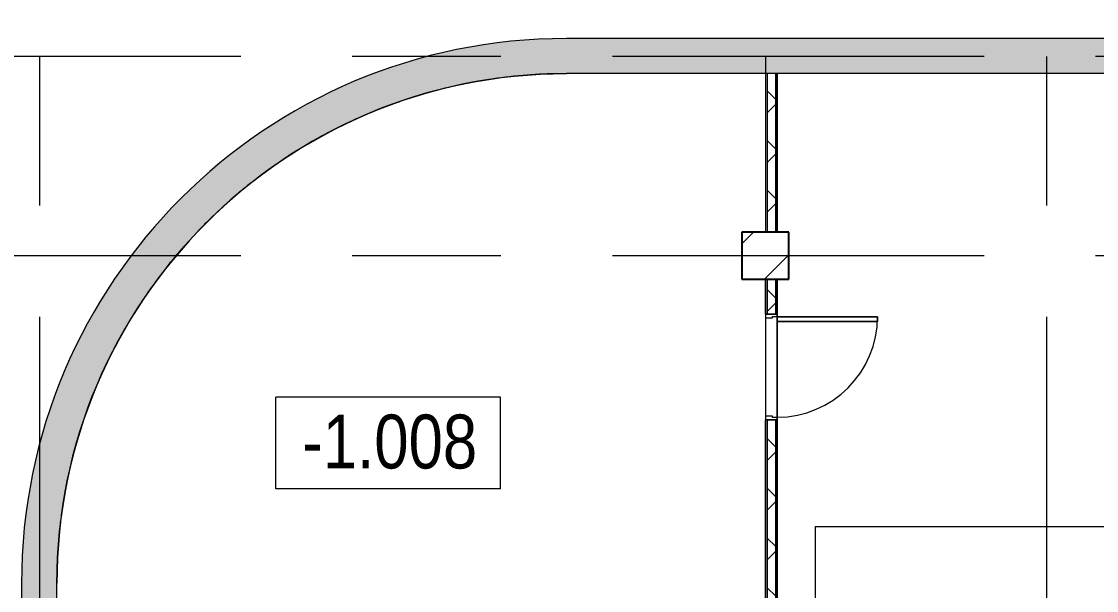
# Model space of a CAD drawing. Header units: millimetres. Extents: x 48966 to 155647, y -43515 to 30475.
# Drawn here: x 57177 to 66360, y 20858 to 25717 of the extents above; entities that cross this region are included whole.
import ezdxf

# ---------------------------------------------------------------- set-up
doc = ezdxf.new("R2010")
doc.units = ezdxf.units.MM
doc.linetypes.add('IMPORT-01 Штриховая _2 мм_', pattern=[600, 400, -200])
doc.linetypes.add('Осевые', pattern=[6350, 1270, -952.5, 3175, -952.5])
for name, color, linetype, lineweight in [('_Разделитель помещений_', 7, 'IMPORT-01 Штриховая _2 мм_', 9), ('Двери', 7, 'Continuous', 9), ('Каркас_Импост', 7, 'Continuous', 9), ('Колонны', 7, 'Continuous', 9), ('Колонны-1', 7, 'Continuous', 25), ('Марки помещений', 7, 'Continuous', 9), ('Общие ребра', 7, 'Continuous', 9), ('Оси-2', 7, 'Осевые', 9), ('Панель', 7, 'Continuous', 9), ('Парковка', 7, 'Continuous', 9), ('Перекрытия', 7, 'Continuous', 9), ('Стены-1', 7, 'Continuous', 18), ('Фундамент несущей конструкции', 7, 'Continuous', 9), ('Фундамент несущей конструкции-1', 7, 'Continuous', 18), ('Штриховка разреза', 7, 'Continuous', 9)]:
    doc.layers.add(name, color=color, linetype=linetype, lineweight=lineweight)
doc.styles.add('Arial Narrow_2', font='ARIALN.TTF', dxfattribs={"height": 460})
pattern_1 = [(45, (0, 0), (-493.914, 493.914), []), (45, (493.9, 0), (-493.914, 493.914), [873.125, -174.625, 6.706, -167.919])]
pattern_2 = [(45, (0, 0), (-212.132, 212.132), []), (135, (0, 0), (-212.132, -212.132), [])]

# ---------------------------------------------------------------- blocks, each defined once
blk = doc.blocks.new('Стена наружная на отм_-10_450 - Стена наружная на отм_-10_450-507337-План -1-го этажа на отм_ -10_350')
at = {"layer": 'Фундамент несущей конструкции'}
h = blk.add_hatch(dxfattribs=at)
h.set_pattern_fill('FP_1', color=256, style=0, pattern_type=2)
h.set_pattern_definition(pattern_1)
h.paths.add_polyline_path([(150600.1, -31682.9), (149464.5, -28562.9), (149310.2, -28562.9), (139786.7, -2397.4), (139923, -2347.8), (136398.5, 7335.5), (136262.3, 7285.9), (133987.2, 13536.7), (133818.3, 13982.2), (133637.5, 14423), (133445, 14858.9), (133241, 15289.5), (133025.5, 15714.5), (132798.8, 16133.5), (132561, 16546.4), (132312.2, 16952.8), (132052.7, 17352.4), (131782.5, 17744.9), (131502, 18130), (131211.4, 18507.6), (131317.8, 18614), (131028.7, 18983.8), (130730.1, 19346.1), (130422.3, 19700.5), (130105.4, 20046.8), (129779.7, 20384.8), (129445.4, 20714.3), (129102.6, 21035.1), (128751.8, 21346.9), (128385.1, 21655.8), (128026.4, 21942.9), (127652.5, 22226.6), (127271.3, 22500.6), (126883.2, 22764.7), (126488.4, 23018.6), (126087.2, 23262.3), (125679.8, 23495.6), (125266.6, 23718.2), (124847.7, 23930.1), (124423.5, 24131.2), (123994.3, 24321.2), (123560.3, 24500), (123121.8, 24667.6), (122679.1, 24823.9), (122232.6, 24968.6), (121782.4, 25101.8), (121329, 25223.3), (120872.6, 25333.1), (120568.7, 25417.1), (120531.9, 25230.1), (120097.4, 25310.1), (119661.1, 25379.5), (119223.3, 25438.3), (118784.1, 25486.4), (118343.9, 25523.9), (117903, 25550.7), (117461.5, 25566.8), (117019.7, 25572.1), (109836.6, 25572.1), (109836.6, 25717.1), (100041.6, 25717.1), (100041.6, 25542.1), (86231.6, 25542.1), (86231.6, 25572.1), (61831.6, 25572.1), (61588, 25565.7), (61345, 25546.6), (61103.4, 25514.8), (60863.8, 25470.4), (60626.8, 25413.5), (60393.1, 25344.3), (60133.6, 25250.6), (59938.3, 25169.7), (59718.3, 25064.8), (59504.1, 24948.5), (59296.3, 24821.1), (59095.5, 24683.1), (58902.1, 24534.7), (58716.8, 24376.5), (58540, 24208.7), (58372.3, 24031.9), (58214, 23846.6), (58065.6, 23653.3), (57927.6, 23452.4), (57793.2, 23231.6), (57666.7, 22994.1), (57579.1, 22810.5), (57485.8, 22585.3), (57404.5, 22355.6), (57335.2, 22121.9), (57271.6, 21848.7), (57233.9, 21645.3), (57202.1, 21403.7), (57182.9, 21157.2), (57176.6, 20917.1), (57176.6, 20357.1), (57031.6, 20357.1), (57031.6, 15267.1), (57176.6, 15267.1), (57176.6, 13317.1), (57131.6, 13317.1), (57131.6, 5867.1), (57031.6, 5867.1), (57031.6, 2617.1), (57241.6, 2617.1), (57241.6, -42.9), (57031.6, -42.9), (57031.6, -2532.9), (57176.6, -2532.9), (57176.6, -21042.9), (57051, -21042.9), (57026.1, -21292.1), (57013.8, -21542.3), (57014.1, -21792.8), (57027.1, -22043), (57052.5, -22292.1), (57090.5, -22539.7), (57140.9, -22785.1), (57203.6, -23027.6), (57278.4, -23266.7), (57365.1, -23501.7), (57463.5, -23732), (57573.4, -23957.1), (57694.5, -24176.4), (57826.4, -24389.3), (57968.9, -24595.3), (58121.6, -24793.9), (58284, -24984.6), (58489, -25198.5), (58636.7, -25340.1), (58826, -25504.2), (59023.3, -25658.5), (59228.1, -25802.7), (59439.9, -25936.4), (59658.2, -26059.3), (59882.4, -26171), (59977.6, -25988.3), (74463.4, -30779.2), (74856.7, -30903.3), (75253.3, -31016.6), (75652.9, -31119.1), (76055.1, -31210.5), (76459.6, -31290.9), (76866.3, -31360.1), (77274.6, -31418.3), (77684.4, -31465.2), (78095.3, -31500.8), (78481.1, -31521.4), (78867.1, -31533.8), (79253.4, -31537.9), (91781.6, -31537.9), (91781.6, -31682.9), (108581.6, -31682.9), (108581.6, -31507.9), (142781.6, -31507.9), (142781.6, -31682.9), (148120.5, -31682.9)], flags=0)
h.paths.add_polyline_path([(146475.9, -31382.9), (143081.6, -31382.9), (143081.6, -31207.9), (108281.6, -31207.9), (108281.6, -31382.9), (92081.6, -31382.9), (92081.6, -31237.9), (79046.7, -31236.1), (78950.9, -31235.3), (78648.5, -31227.6), (78656.6, -31153.7), (77594.1, -31082.9), (77586.5, -31153.2), (77201.2, -31105.9), (76817.3, -31048.5), (76435, -30981), (76054.7, -30903.5), (75676.5, -30816), (75300.8, -30718.6), (74927.7, -30611.4), (74557.6, -30494.4), (59829.5, -25623.3), (59753.2, -25769.8), (59548.4, -25651.4), (59349.9, -25522.9), (59158.1, -25384.6), (58973.6, -25236.7), (58796.8, -25079.7), (58628.1, -24913.9), (58468.1, -24739.8), (58317, -24557.9), (58175.3, -24368.6), (58043.4, -24172.3), (57921.5, -23969.6), (57810.1, -23761.1), (57709.3, -23547.1), (57619.5, -23328.4), (57538.6, -23097.8), (57473.6, -22878.7), (57417.8, -22648.8), (57372.4, -22406.3), (57341.5, -22182.2), (57321.1, -21946.6), (57312.7, -21710.3), (57316.2, -21473.9), (57331.6, -21237.9), (57476.6, -21237.9), (57476.6, -2232.9), (57331.6, -2232.9), (57331.6, -342.9), (57541.6, -342.9), (57541.6, 2917.1), (57331.6, 2917.1), (57331.6, 13017.1), (57476.6, 13017.1), (57476.6, 15567.1), (57331.6, 15567.1), (57331.6, 20057.1), (57476.6, 20057.1), (57476.6, 20917.1), (57483.5, 21157.2), (57500.5, 21372.3), (57530.2, 21598.4), (57578.1, 21848.7), (57625, 22044.3), (57689.8, 22262.9), (57765.9, 22477.8), (57853.1, 22688.5), (57951.3, 22894.3), (58077.8, 23123.6), (58179.2, 23289), (58308.4, 23476.9), (58447.2, 23657.8), (58595.2, 23831.2), (58752.2, 23996.6), (58917.6, 24153.5), (59090.9, 24301.6), (59271.8, 24440.4), (59459.7, 24569.5), (59654.1, 24688.7), (59854.5, 24797.5), (60060.3, 24895.6), (60270.9, 24982.9), (60485.9, 25059), (60704.5, 25123.7), (60955.9, 25182.5), (61150.4, 25218.5), (61376.4, 25248.3), (61603.7, 25266.2), (61831.6, 25272.1), (85931.6, 25272.1), (85931.6, 25242.1), (100341.6, 25242.1), (100341.6, 25417.1), (109536.6, 25417.1), (109536.6, 25272.1), (117025.1, 25272.1), (117348.4, 25286.1), (117672, 25291), (117995.5, 25286.8), (118318.8, 25273.7), (118761.6, 25240.9), (118861.6, 25231.1), (119172.2, 25195.1), (119481.8, 25150.8), (119790, 25098), (120162.1, 25022.2), (120480.8, 24948.3), (120457.3, 24853.8), (120621.6, 24820.5), (121081.3, 24719), (121538.1, 24605.7), (121991.9, 24480.5), (122442.3, 24343.7), (122889, 24195.2), (123331.7, 24035.3), (123770.1, 23863.9), (124203.9, 23681.3), (124632.9, 23487.4), (125095.9, 23262.4), (125475, 23066.8), (125887.7, 22840.3), (126294.3, 22603.2), (126740.5, 22325.6), (127088.5, 22097.8), (127475.5, 21829.8), (127855.4, 21551.9), (128228, 21264.3), (128593.1, 20967.1), (128950.3, 20660.6), (129299.5, 20345), (129640.4, 20020.4), (130029.8, 19626.9), (130296.4, 19345.3), (130611.1, 18995.2), (130916.7, 18637.1), (130808.9, 18529.4), (131090.8, 18174.8), (131363.5, 17813.2), (131674.4, 17374.1), (131880.4, 17069.3), (132124.3, 16687.6), (132358.2, 16299.7), (132582, 15905.9), (132795.6, 15506.5), (132998.8, 15101.7), (133191.5, 14691.7), (133373.6, 14277), (133544.9, 13857.7), (133705.3, 13434.1), (136083, 6901.4), (136219.2, 6951), (139538.5, -2168.5), (139402.2, -2218.1), (149100.1, -28862.9), (149254.4, -28862.9), (150171.6, -31382.9), (148120.5, -31382.9)], flags=0)
at = {"layer": 'Фундамент несущей конструкции-1'}
for p, q in [((86231.6, 25572.1), (61831.6, 25572.1)), ((85931.6, 25272.1), (61831.6, 25272.1)), ((57176.6, 20917.1), (57176.6, 20357.1)), ((57476.6, 20917.1), (57476.6, 20057.1))]:
    blk.add_line(p, q, dxfattribs=at)
for radius in [4655, 4355]:
    blk.add_arc((61831.6, 20917.1), radius, 90, 180, dxfattribs=at)
blk = doc.blocks.new('Колона монолитная117 - Колона монолитная-526005-План -1-го этажа на отм_ -10_350')
at = {"layer": 'Колонны'}
h = blk.add_hatch(dxfattribs=at)
h.set_pattern_fill('FP_1', color=256, style=0, pattern_type=2)
h.set_pattern_definition(pattern_1)
h.paths.add_polyline_path([(63422.8, 23517.1), (63731.6, 23517.1), (63731.6, 23917.1), (63331.6, 23917.1), (63331.6, 23517.1)], flags=0)
at = {"layer": 'Колонны-1'}
for p, q in [((63731.6, 23917.1), (63331.6, 23917.1)), ((63331.6, 23917.1), (63331.6, 23517.1)), ((63731.6, 23517.1), (63731.6, 23917.1)), ((63331.6, 23517.1), (63731.6, 23517.1))]:
    blk.add_line(p, q, dxfattribs=at)
blk = doc.blocks.new('Дверь - Однопольная - ДВ2_21х9-6240736-План -1-го этажа на отм_ -10_350')
at = {"layer": 'Двери'}
for p, q in [((-389, 908), (-429, 908)), ((-429, 908), (-429, 50)), ((-389, 50), (-389, 908)), ((-429, 50), (-389, 50))]:
    blk.add_line(p, q, dxfattribs=at)
blk.add_arc((-429, 50), 858, 360, 90, dxfattribs=at)
at = {"layer": 'Каркас_Импост'}
for p, q in [((-430, 50), (-450, 50)), ((-450, 50), (-450, -50)), ((-430, 10), (-430, 50)), ((-420, 10), (-430, 10)), ((-420, -50), (-420, 10)), ((430, 10), (420, 10)), ((420, 10), (420, -50)), ((450, 50), (430, 50)), ((430, 50), (430, 10)), ((450, -50), (450, 50)), ((-450, -50), (-420, -50)), ((420, -50), (450, -50))]:
    blk.add_line(p, q, dxfattribs=at)
at = {"layer": 'Панель'}
for p, q in [((-429, 908), (-389, 908)), ((-429, 50), (-429, 908)), ((-389, 908), (-389, 50)), ((-389, 50), (-429, 50))]:
    blk.add_line(p, q, dxfattribs=at)
blk = doc.blocks.new('Парковка_одиночная - Средний класс 5500х2500мм-8504634-План -1-го этажа на отм_ -10_350')
at = {"layer": 'Парковка'}
for q in [(0, -5500), (2500, 0)]:
    blk.add_line((0, 0), q, dxfattribs=at)
blk = doc.blocks.new('Марка помещения_Р - Марка помещения-4575829-План -1-го этажа на отм_ -10_350')
at = {"layer": 'Марки помещений'}
for p, q in [((-4.79375, -1.95625), (-4.79375, 1.95625)), ((4.79375, 1.95625), (-4.79375, 1.95625)), ((4.79375, -1.95625), (4.79375, 1.95625)), ((4.79375, -1.95625), (-4.79375, -1.95625))]:
    blk.add_line(p, q, dxfattribs=at)

msp = doc.modelspace()

# ---------------------------------------------------------------- hatches: boundary and pattern name
at = {"layer": 'Штриховка разреза'}
h = msp.add_hatch(dxfattribs=at)
h.set_pattern_fill('FP_28', color=256, style=0, pattern_type=2)
h.set_pattern_definition(pattern_2)
h.paths.add_polyline_path([(63546.6, 23917.1), (63616.6, 23917.1), (63616.6, 25272.1), (63546.6, 25272.1), (63546.6, 23923.1)], flags=0)
h = msp.add_hatch(dxfattribs=at)
h.set_pattern_fill('FP_28', color=256, style=0, pattern_type=2)
h.set_pattern_definition(pattern_2)
h.paths.add_polyline_path([(63616.6, 19767.1), (63616.6, 22317.1), (63546.6, 22317.1), (63546.6, 19767.1)], flags=0)
h.paths.add_polyline_path([(63546.6, 23217.1), (63616.6, 23217.1), (63616.6, 23517.1), (63546.6, 23517.1)], flags=0)

# ---------------------------------------------------------------- linework, layer by layer
at = {"layer": '_Разделитель помещений_'}
for start, end in [(91.31443, 94.04316), (101.54976, 105.1339), (95.968, 99.56044), (107.08598, 109.91194), (112.50396, 115.18092), (117.39862, 120.67391), (122.6573, 126.23737), (128.20858, 131.19967), (133.66967, 136.30605), (138.80033, 141.79142), (143.76263, 147.3427), (149.32609, 152.60138), (154.81908, 157.49604), (160.08806, 162.91402), (164.8661, 168.45024), (170.43956, 174.032), (175.95684, 178.68557)]:
    msp.add_arc((61831.6, 20917.1), 4355, start, end, dxfattribs=at)
at = {"layer": 'Общие ребра'}
for p, q in [((63546.6, 25272.1), (63546.6, 23917.1)), ((63616.6, 25272.1), (63616.6, 23917.1)), ((63531.6, 23517.1), (63531.6, 23217.1)), ((63546.6, 23517.1), (63546.6, 23217.1)), ((63616.6, 23517.1), (63616.6, 23217.1)), ((63631.6, 23217.1), (63631.6, 23515.1)), ((63531.6, 22317.1), (63531.6, 19767.1)), ((63546.6, 22317.1), (63546.6, 19767.1)), ((63616.6, 22317.1), (63616.6, 19767.1)), ((63631.6, 19767.1), (63631.6, 22317.1))]:
    msp.add_line(p, q, dxfattribs=at)
at = {"layer": 'Оси-2'}
for p, q in [((150171.6, 25417.1), (50565.6, 25417.1)), ((57331.6, 25417.1), (57331.6, -41737.8)), ((63531.6, 25417.1), (63531.6, -41737.8)), ((65931.6, 25417.1), (65931.6, -41737.8)), ((150171.6, 23717.1), (50565.6, 23717.1))]:
    msp.add_line(p, q, dxfattribs=at)
at = {"layer": 'Перекрытия'}
for p, q in [((63535, 25272.1), (61831.6, 25272.1)), ((85931.6, 25272.1), (63631.6, 25272.1)), ((63631.6, 25272.1), (63631.6, 23917.1)), ((63331.6, 23517.1), (63331.6, 23917.1)), ((63331.6, 23917.1), (63535, 23917.1)), ((63631.6, 23917.1), (63731.6, 23917.1)), ((63731.6, 23917.1), (63731.6, 23517.1)), ((63531.6, 23517.1), (63331.6, 23517.1)), ((63531.6, 23217.1), (63531.6, 23517.1)), ((63731.6, 23517.1), (63631.6, 23517.1)), ((63631.6, 23517.1), (63631.6, 19767.1)), ((63631.6, 23217.1), (63531.6, 23217.1)), ((63631.6, 22317.1), (63631.6, 23217.1)), ((63531.6, 19767.1), (63531.6, 22317.1)), ((63531.6, 22317.1), (63631.6, 22317.1)), ((57476.6, 20917.1), (57476.6, 20057.1))]:
    msp.add_line(p, q, dxfattribs=at)
msp.add_arc((61831.6, 20917.1), 4355, 90, 180, dxfattribs=at)
at = {"layer": 'Стены-1'}
for p, q in [((63631.6, 25272.1), (63531.6, 25272.1)), ((63531.6, 25272.1), (63531.6, 23917.1)), ((63631.6, 23917.1), (63631.6, 25272.1)), ((63531.6, 23917.1), (63631.6, 23917.1)), ((63631.6, 23517.1), (63531.6, 23517.1)), ((63631.6, 23515.1), (63631.6, 23517.1)), ((63531.6, 23217.1), (63631.6, 23217.1)), ((63631.6, 22317.1), (63531.6, 22317.1))]:
    msp.add_line(p, q, dxfattribs=at)
for radius in [4355, 4353]:
    msp.add_arc((61831.6, 20917.1), radius, 90, 180, dxfattribs=at)

# ---------------------------------------------------------------- block references
at = {"layer": 'Двери', "rotation": 269.9999999999998}
msp.add_blockref('Дверь - Однопольная - ДВ2_21х9-6240736-План -1-го этажа на отм_ -10_350', (63581.6, 22767.1), dxfattribs=at)
at = {"layer": 'Колонны'}
msp.add_blockref('Колона монолитная117 - Колона монолитная-526005-План -1-го этажа на отм_ -10_350', (0, 0), dxfattribs=at)
at = {"layer": 'Марки помещений', "xscale": 199.9999999999999, "yscale": 199.9999999999999, "zscale": 199.9999999999999}
msp.add_blockref('Марка помещения_Р - Марка помещения-4575829-План -1-го этажа на отм_ -10_350', (60309.4, 22118.7), dxfattribs=at)
at = {"layer": 'Парковка'}
msp.add_blockref('Парковка_одиночная - Средний класс 5500х2500мм-8504634-План -1-го этажа на отм_ -10_350', (63956.6, 21404.3), dxfattribs=at)
at = {"layer": 'Фундамент несущей конструкции'}
msp.add_blockref('Стена наружная на отм_-10_450 - Стена наружная на отм_-10_450-507337-План -1-го этажа на отм_ -10_350', (0, 0), dxfattribs=at)

# ---------------------------------------------------------------- texts
at = {"layer": 'Марки помещений', "insert": (59575.5, 22360.5), "char_height": 460, "width": 1795.78, "attachment_point": 1, "style": 'Arial Narrow_2'}
msp.add_mtext('-1.008', dxfattribs=at)

doc.saveas('drawing.dxf')
